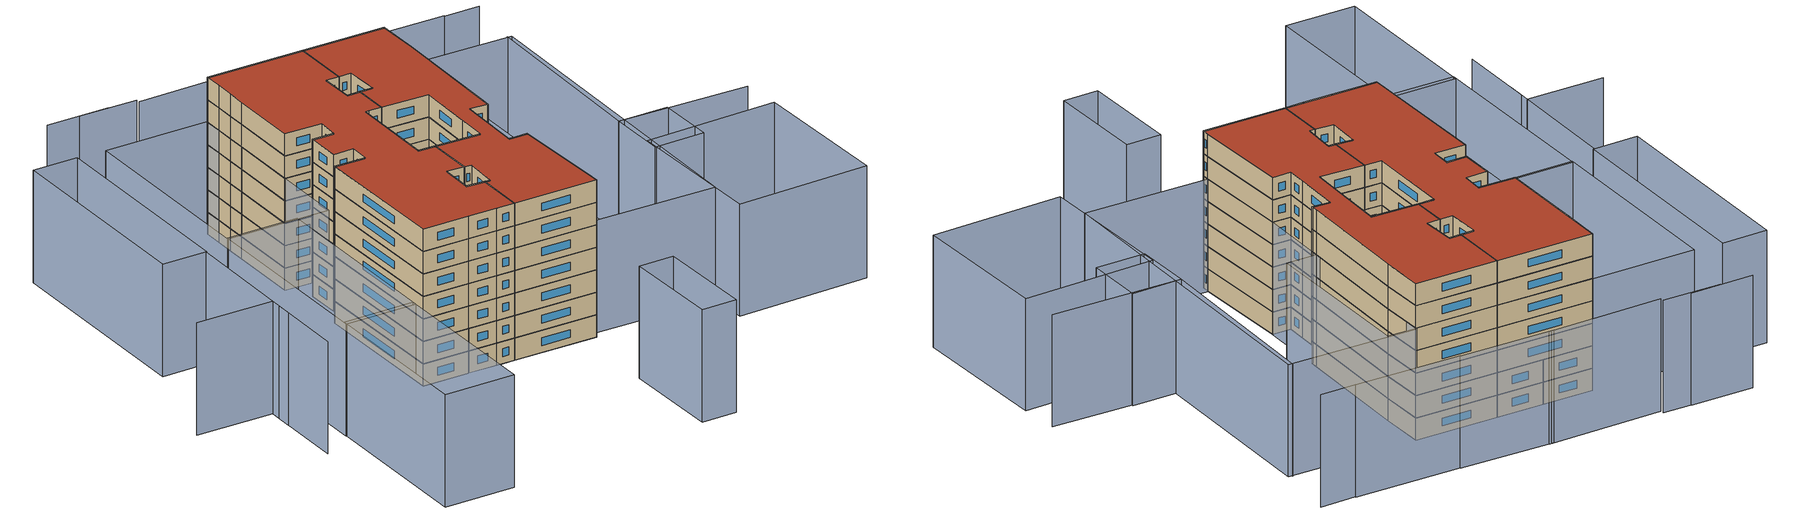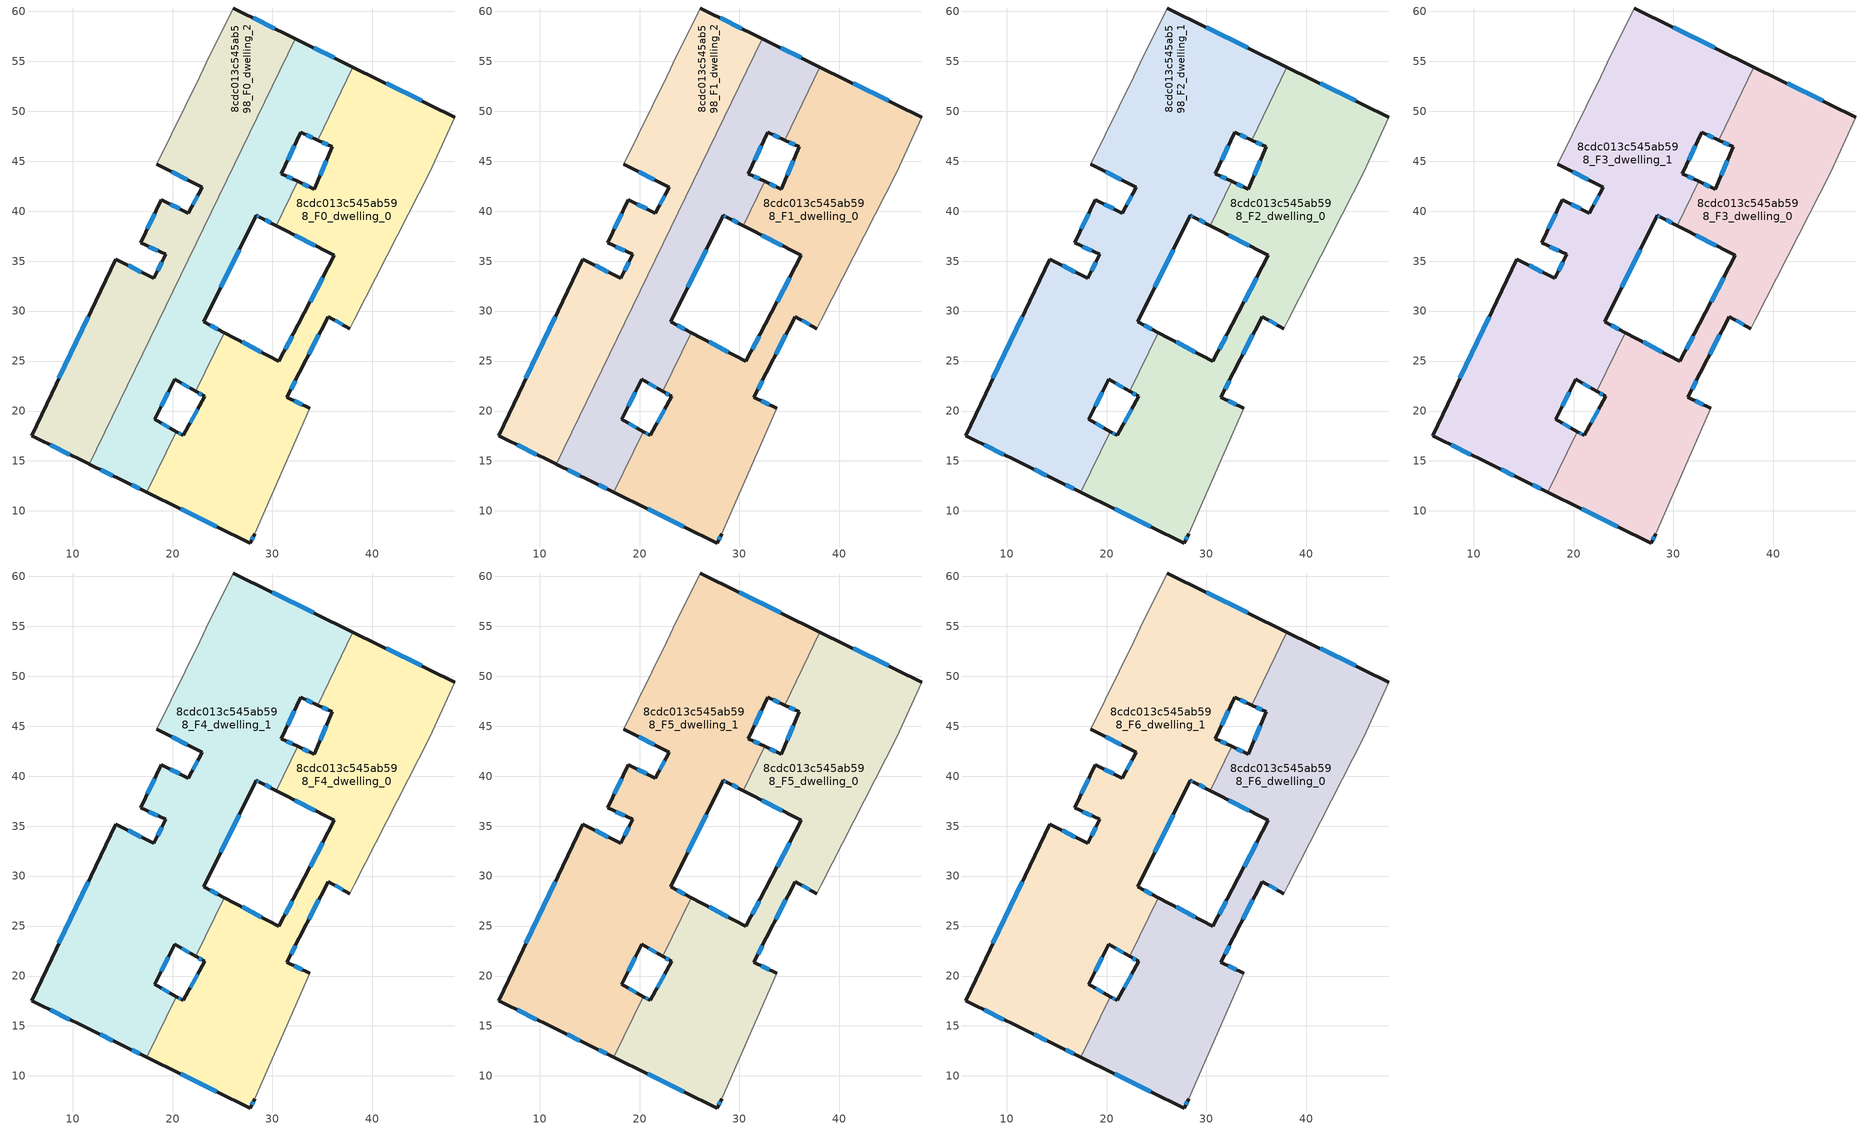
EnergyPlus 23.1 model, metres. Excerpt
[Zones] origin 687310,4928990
8cdc013c545ab598_F0_dwelling_0
 floor ground (EU_floor_Construction): 33.75,20.27 31.45,21.4 32.7,23.83 35.57,29.45 37.74,28.25 38.19,29.15 45.73,43.9 48.26,49.39 38.05,54.42 34.51,47.11 35.99,46.42 34.18,42.2 32.51,42.99 30.37,38.56 36.17,35.57 32.59,28.69 30.64,24.96 25.18,27.84 22.33,21.96 23.2,21.46 21.05,17.55 20.39,17.93 17.44,11.86 27.77,6.79 28.22,7.72 z0
 wall outside (EU_wall_Construction): 28.22,7.72 27.77,6.79 17.44,11.86 / 20.39,17.93 21.05,17.55 23.2,21.46 22.33,21.96 / 25.18,27.84 30.64,24.96 32.59,28.69 36.17,35.57 30.37,38.56 / 32.51,42.99 34.18,42.2 35.99,46.42 34.51,47.11 / 38.05,54.42 48.26,49.39 / 37.74,28.25 35.57,29.45 32.7,23.83 31.45,21.4 33.75,20.27 z0:3
 wall adiabatic (EU_wall_Construction): 33.75,20.27 28.22,7.72 / 48.26,49.39 45.73,43.9 38.19,29.15 37.74,28.25 z0:3
 wall to 8cdc013c545ab598_F0_dwelling_1 (EU_wall_Construction): 17.44,11.86 20.39,17.93 / 22.33,21.96 25.18,27.84 / 30.37,38.56 32.51,42.99 / 34.51,47.11 38.05,54.42 z0:3
 window (EU_Window_Construction): 28.08,7.42 27.92,7.1 / 24.41,8.44 20.8,10.21 / 20.6,17.81 20.84,17.68 / 21.75,18.82 22.5,20.19 / 22.92,21.62 22.62,21.8 / 26.96,26.91 28.87,25.9 / 31.28,26.18 31.96,27.48 / 33.76,30.93 35.01,33.33 / 34.29,36.54 32.26,37.59 / 33.05,42.73 33.64,42.46 / 34.77,43.57 35.4,45.05 / 35.51,46.65 34.99,46.89 / 41.37,52.79 44.94,51.03 / 37.04,28.64 36.28,29.06 / 34.64,27.62 33.64,25.66 / 32.3,23.04 31.86,22.19 / 32.2,21.03 33,20.64 z0.98:2.02
8cdc013c545ab598_F0_dwelling_1
 floor ground (EU_floor_Construction): 20.39,17.93 18.23,19.15 20.23,23.16 22.33,21.96 25.18,27.84 23.1,28.94 28.38,39.57 28.73,39.4 30.37,38.56 32.51,42.99 30.9,43.74 32.83,47.89 34.51,47.11 38.05,54.42 32.27,57.27 11.67,14.7 15.16,12.97 17.44,11.86 z0
 wall outside (EU_wall_Construction): 34.51,47.11 32.83,47.89 30.9,43.74 32.51,42.99 / 30.37,38.56 28.73,39.4 28.38,39.57 23.1,28.94 25.18,27.84 / 22.33,21.96 20.23,23.16 18.23,19.15 20.39,17.93 / 17.44,11.86 15.16,12.97 11.67,14.7 / 32.27,57.27 38.05,54.42 z0:3
 wall to 8cdc013c545ab598_F0_dwelling_2 (EU_wall_Construction): 11.67,14.7 32.27,57.27 z0:3
 window (EU_Window_Construction): 33.96,47.37 33.38,47.64 / 32.21,46.54 31.53,45.09 / 31.43,43.5 31.99,43.23 / 29.84,38.83 29.26,39.13 / 28.62,39.46 28.5,39.52 / 26.67,36.12 24.82,32.4 / 23.78,28.59 24.51,28.2 / 21.65,22.35 20.92,22.77 / 19.58,21.86 18.88,20.46 / 18.93,18.76 19.69,18.33 / 16.7,12.22 15.9,12.61 / 14.03,13.53 12.8,14.14 / 34.15,56.35 36.17,55.35 z0.98:2.02
8cdc013c545ab598_F0_dwelling_2
 floor ground (EU_floor_Construction): 11.67,14.7 32.27,57.27 26.06,60.33 24.96,58.07 23.74,55.58 22.72,53.47 18.43,44.69 22.95,42.37 21.58,39.79 18.87,41.14 16.82,36.83 19.34,35.69 18.12,33.26 14.3,35.2 5.89,17.52 11.59,14.73 z0
 wall outside (EU_wall_Construction): 26.06,60.33 32.27,57.27 / 11.67,14.7 11.59,14.73 5.89,17.52 14.3,35.2 18.12,33.26 19.34,35.69 16.82,36.83 18.87,41.14 21.58,39.79 22.95,42.37 18.43,44.69 z0:3
 wall adiabatic (EU_wall_Construction): 18.43,44.69 22.72,53.47 23.74,55.58 24.96,58.07 26.06,60.33 z0:3
 window (EU_Window_Construction): 9.74,15.64 7.75,16.62 / 8.63,23.27 11.57,29.45 / 15.55,34.57 16.88,33.89 / 18.52,34.05 18.95,34.9 / 18.52,36.06 17.64,36.46 / 17.49,38.23 18.21,39.74 / 19.75,40.7 20.7,40.23 / 22.03,40.63 22.51,41.53 / 21.48,43.13 19.9,43.94 / 28.08,59.34 30.25,58.27 z0.98:2.02
8cdc013c545ab598_F1_dwelling_0
 floor to 8cdc013c545ab598_F0_dwelling_0 (EU_floor_Construction): 33.75,20.27 31.45,21.4 32.7,23.83 35.57,29.45 37.74,28.25 38.19,29.15 45.73,43.9 48.26,49.39 38.05,54.42 34.51,47.11 35.99,46.42 34.18,42.2 32.51,42.99 30.37,38.56 36.17,35.57 32.59,28.69 30.64,24.96 25.18,27.84 22.33,21.96 23.2,21.46 21.05,17.55 20.38,17.93 17.44,11.86 27.77,6.79 28.22,7.72 z3
 wall outside (EU_wall_Construction): 28.22,7.72 27.77,6.79 17.44,11.86 / 20.39,17.93 21.05,17.55 23.2,21.46 22.33,21.96 / 25.18,27.84 30.64,24.96 32.59,28.69 36.17,35.57 30.37,38.56 / 32.51,42.99 34.18,42.2 35.99,46.42 34.51,47.11 / 38.05,54.42 48.26,49.39 / 37.74,28.25 35.57,29.45 32.7,23.83 31.45,21.4 33.75,20.27 z3:6
 wall adiabatic (EU_wall_Construction): 33.75,20.27 28.22,7.72 / 48.26,49.39 45.73,43.9 38.19,29.15 37.74,28.25 z3:6
 wall to 8cdc013c545ab598_F1_dwelling_1 (EU_wall_Construction): 17.44,11.86 20.39,17.93 / 22.33,21.96 25.18,27.84 / 30.37,38.56 32.51,42.99 / 34.51,47.11 38.05,54.42 z3:6
 window (EU_Window_Construction): 28.08,7.42 27.92,7.1 / 24.41,8.44 20.8,10.21 / 20.6,17.81 20.84,17.68 / 21.75,18.82 22.5,20.19 / 22.92,21.62 22.62,21.8 / 26.96,26.91 28.87,25.9 / 31.28,26.18 31.96,27.48 / 33.76,30.93 35.01,33.33 / 34.29,36.54 32.26,37.59 / 33.05,42.73 33.64,42.46 / 34.77,43.57 35.4,45.05 / 35.51,46.65 34.99,46.89 / 41.37,52.79 44.94,51.03 / 37.04,28.64 36.28,29.06 / 34.64,27.62 33.64,25.66 / 32.3,23.04 31.86,22.19 / 32.2,21.03 33,20.64 z3.98:5.02
8cdc013c545ab598_F1_dwelling_1
 floor to 8cdc013c545ab598_F0_dwelling_1 (EU_floor_Construction): 20.38,17.93 18.23,19.15 20.23,23.16 22.33,21.96 25.18,27.84 23.1,28.94 28.38,39.57 28.73,39.4 30.37,38.56 32.51,42.99 30.9,43.74 32.83,47.89 34.51,47.11 38.05,54.42 32.27,57.27 11.67,14.7 15.16,12.97 17.44,11.86 z3
 wall outside (EU_wall_Construction): 34.51,47.11 32.83,47.89 30.9,43.74 32.51,42.99 / 30.37,38.56 28.73,39.4 28.38,39.57 23.1,28.94 25.18,27.84 / 22.33,21.96 20.23,23.16 18.23,19.15 20.39,17.93 / 17.44,11.86 15.16,12.97 11.67,14.7 / 32.27,57.27 38.05,54.42 z3:6
 wall to 8cdc013c545ab598_F1_dwelling_2 (EU_wall_Construction): 11.67,14.7 32.27,57.27 z3:6
 window (EU_Window_Construction): 33.96,47.37 33.38,47.64 / 32.21,46.54 31.53,45.09 / 31.43,43.5 31.99,43.23 / 29.84,38.83 29.26,39.13 / 28.62,39.46 28.5,39.52 / 26.67,36.12 24.82,32.4 / 23.78,28.59 24.51,28.2 / 21.65,22.35 20.92,22.77 / 19.58,21.86 18.88,20.46 / 18.93,18.76 19.69,18.33 / 16.7,12.22 15.9,12.61 / 14.03,13.53 12.8,14.14 / 34.15,56.35 36.17,55.35 z3.98:5.02
8cdc013c545ab598_F1_dwelling_2
 floor to 8cdc013c545ab598_F0_dwelling_2 (EU_floor_Construction): 11.67,14.7 32.27,57.27 26.06,60.33 24.96,58.07 23.74,55.58 22.72,53.47 18.43,44.69 22.95,42.37 21.58,39.79 18.87,41.14 16.82,36.83 19.34,35.69 18.12,33.26 14.3,35.2 5.89,17.52 11.59,14.73 z3
 wall outside (EU_wall_Construction): 26.06,60.33 32.27,57.27 / 11.67,14.7 11.59,14.73 5.89,17.52 14.3,35.2 18.12,33.26 19.34,35.69 16.82,36.83 18.87,41.14 21.58,39.79 22.95,42.37 18.43,44.69 z3:6
 wall adiabatic (EU_wall_Construction): 18.43,44.69 22.72,53.47 23.74,55.58 24.96,58.07 26.06,60.33 z3:6
 window (EU_Window_Construction): 9.74,15.64 7.75,16.62 / 8.63,23.27 11.57,29.45 / 15.55,34.57 16.88,33.89 / 18.52,34.05 18.95,34.9 / 18.52,36.06 17.64,36.46 / 17.49,38.23 18.21,39.74 / 19.75,40.7 20.7,40.23 / 22.03,40.63 22.51,41.53 / 21.48,43.13 19.9,43.94 / 28.08,59.34 30.25,58.27 z3.98:5.02
8cdc013c545ab598_F2_dwelling_0
 floor to 8cdc013c545ab598_F1_dwelling_0 (EU_floor_Construction): 33.75,20.27 31.45,21.4 32.7,23.83 35.57,29.45 37.74,28.25 38.19,29.15 45.73,43.9 48.26,49.39 38.05,54.42 34.51,47.11 35.99,46.42 34.18,42.2 32.51,42.99 30.37,38.56 36.17,35.57 32.59,28.69 30.64,24.96 25.18,27.84 22.33,21.96 23.2,21.46 21.05,17.55 20.38,17.93 17.44,11.86 27.77,6.79 28.22,7.72 z6
 wall outside (EU_wall_Construction): 28.22,7.72 27.77,6.79 17.44,11.86 / 20.39,17.93 21.05,17.55 23.2,21.46 22.33,21.96 / 25.18,27.84 30.64,24.96 32.59,28.69 36.17,35.57 30.37,38.56 / 32.51,42.99 34.18,42.2 35.99,46.42 34.51,47.11 / 38.05,54.42 48.26,49.39 / 37.74,28.25 35.57,29.45 32.7,23.83 31.45,21.4 33.75,20.27 z6:9
 wall adiabatic (EU_wall_Construction): 33.75,20.27 28.22,7.72 / 48.26,49.39 45.73,43.9 38.19,29.15 37.74,28.25 z6:9
 wall to 8cdc013c545ab598_F2_dwelling_1 (EU_wall_Construction): 17.44,11.86 20.39,17.93 / 22.33,21.96 25.18,27.84 / 30.37,38.56 32.51,42.99 / 34.51,47.11 38.05,54.42 z6:9
 window (EU_Window_Construction): 28.08,7.42 27.92,7.1 / 24.41,8.44 20.8,10.21 / 20.6,17.81 20.84,17.68 / 21.75,18.82 22.5,20.19 / 22.92,21.62 22.62,21.8 / 26.96,26.91 28.87,25.9 / 31.28,26.18 31.96,27.48 / 33.76,30.93 35.01,33.33 / 34.29,36.54 32.26,37.59 / 33.05,42.73 33.64,42.46 / 34.77,43.57 35.4,45.05 / 35.51,46.65 34.99,46.89 / 41.37,52.79 44.94,51.03 / 37.04,28.64 36.28,29.06 / 34.64,27.62 33.64,25.66 / 32.3,23.04 31.86,22.19 / 32.2,21.03 33,20.64 z6.98:8.02
8cdc013c545ab598_F2_dwelling_1
 floor to 8cdc013c545ab598_F1_dwelling_1 (EU_floor_Construction): 20.38,17.93 18.23,19.15 20.23,23.16 22.33,21.96 25.18,27.84 23.1,28.94 28.38,39.57 28.73,39.4 30.37,38.56 32.51,42.99 30.9,43.74 32.83,47.89 34.51,47.11 38.05,54.42 32.27,57.27 11.67,14.7 15.16,12.97 17.44,11.86 z6
 floor to 8cdc013c545ab598_F1_dwelling_2 (EU_floor_Construction): 11.67,14.7 32.27,57.27 26.06,60.33 24.96,58.07 23.74,55.58 22.72,53.47 18.43,44.69 22.95,42.37 21.58,39.79 18.87,41.14 16.82,36.83 19.34,35.69 18.12,33.26 14.3,35.2 5.89,17.52 11.59,14.73 z6
 wall outside (EU_wall_Construction): 26.06,60.33 38.05,54.42 / 34.51,47.11 32.83,47.89 30.9,43.74 32.51,42.99 / 30.37,38.56 28.73,39.4 28.38,39.57 23.1,28.94 25.18,27.84 / 22.33,21.96 20.23,23.16 18.23,19.15 20.39,17.93 / 17.44,11.86 15.16,12.97 11.59,14.73 5.89,17.52 14.3,35.2 18.12,33.26 19.34,35.69 16.82,36.83 18.87,41.14 21.58,39.79 22.95,42.37 18.43,44.69 z6:9
 wall adiabatic (EU_wall_Construction): 18.43,44.69 22.72,53.47 23.74,55.58 24.96,58.07 26.06,60.33 z6:9
 window (EU_Window_Construction): 8.63,23.27 11.57,29.45 / 15.55,34.57 16.88,33.89 / 18.52,34.05 18.95,34.9 / 18.52,36.06 17.64,36.46 / 17.49,38.23 18.21,39.74 / 19.75,40.7 20.7,40.23 / 22.03,40.63 22.51,41.53 / 21.48,43.13 19.9,43.94 / 29.96,58.41 34.15,56.35 / 33.96,47.37 33.38,47.64 / 32.21,46.54 31.53,45.09 / 31.43,43.5 31.99,43.23 / 29.84,38.83 29.26,39.13 / 28.62,39.46 28.5,39.52 / 26.67,36.12 24.82,32.4 / 23.78,28.59 24.51,28.2 / 21.65,22.35 20.92,22.77 / 19.58,21.86 18.88,20.46 / 18.93,18.76 19.69,18.33 / 16.7,12.22 15.9,12.61 / 14,13.55 12.75,14.16 / 9.74,15.64 7.75,16.62 z6.98:8.02
8cdc013c545ab598_F3_dwelling_0
 floor to 8cdc013c545ab598_F2_dwelling_0 (EU_floor_Construction): 33.75,20.27 31.45,21.4 32.7,23.83 35.57,29.45 37.74,28.25 38.19,29.15 45.73,43.9 48.26,49.39 38.05,54.42 34.51,47.11 35.99,46.42 34.18,42.2 32.51,42.99 30.37,38.56 36.17,35.57 32.59,28.69 30.64,24.96 25.18,27.84 22.33,21.96 23.2,21.46 21.05,17.55 20.38,17.93 17.44,11.86 27.77,6.79 28.22,7.72 z9
 wall outside (EU_wall_Construction): 28.22,7.72 27.77,6.79 17.44,11.86 / 20.39,17.93 21.05,17.55 23.2,21.46 22.33,21.96 / 25.18,27.84 30.64,24.96 32.59,28.69 36.17,35.57 30.37,38.56 / 32.51,42.99 34.18,42.2 35.99,46.42 34.51,47.11 / 38.05,54.42 48.26,49.39 / 37.74,28.25 35.57,29.45 32.7,23.83 31.45,21.4 33.75,20.27 z9:12
 wall adiabatic (EU_wall_Construction): 33.75,20.27 28.22,7.72 / 48.26,49.39 45.73,43.9 38.19,29.15 37.74,28.25 z9:12
 wall to 8cdc013c545ab598_F3_dwelling_1 (EU_wall_Construction): 17.44,11.86 20.39,17.93 / 22.33,21.96 25.18,27.84 / 30.37,38.56 32.51,42.99 / 34.51,47.11 38.05,54.42 z9:12
 window (EU_Window_Construction): 28.08,7.42 27.92,7.1 / 24.41,8.44 20.8,10.21 / 20.6,17.81 20.84,17.68 / 21.75,18.82 22.5,20.19 / 22.92,21.62 22.62,21.8 / 26.96,26.91 28.87,25.9 / 31.28,26.18 31.96,27.48 / 33.76,30.93 35.01,33.33 / 34.29,36.54 32.26,37.59 / 33.05,42.73 33.64,42.46 / 34.77,43.57 35.4,45.05 / 35.51,46.65 34.99,46.89 / 41.37,52.79 44.94,51.03 / 37.04,28.64 36.28,29.06 / 34.64,27.62 33.64,25.66 / 32.3,23.04 31.86,22.19 / 32.2,21.03 33,20.64 z9.98:11.02
8cdc013c545ab598_F3_dwelling_1
 floor to 8cdc013c545ab598_F2_dwelling_1 (EU_floor_Construction): 20.38,17.93 18.23,19.15 20.23,23.16 22.33,21.96 25.18,27.84 23.1,28.94 28.38,39.57 28.73,39.4 30.37,38.56 32.51,42.99 30.9,43.74 32.83,47.89 34.51,47.11 38.05,54.42 26.06,60.33 24.96,58.07 23.74,55.58 22.72,53.47 18.43,44.69 22.95,42.37 21.58,39.79 18.87,41.14 16.82,36.83 19.34,35.69 18.12,33.26 14.3,35.2 5.89,17.52 11.59,14.73 15.16,12.97 17.44,11.86 z9
 wall outside (EU_wall_Construction): 26.06,60.33 38.05,54.42 / 34.51,47.11 32.83,47.89 30.9,43.74 32.51,42.99 / 30.37,38.56 28.73,39.4 28.38,39.57 23.1,28.94 25.18,27.84 / 22.33,21.96 20.23,23.16 18.23,19.15 20.39,17.93 / 17.44,11.86 15.16,12.97 11.59,14.73 5.89,17.52 14.3,35.2 18.12,33.26 19.34,35.69 16.82,36.83 18.87,41.14 21.58,39.79 22.95,42.37 18.43,44.69 z9:12
 wall adiabatic (EU_wall_Construction): 18.43,44.69 22.72,53.47 23.74,55.58 24.96,58.07 26.06,60.33 z9:12
 window (EU_Window_Construction): 8.63,23.27 11.57,29.45 / 15.55,34.57 16.88,33.89 / 18.52,34.05 18.95,34.9 / 18.52,36.06 17.64,36.46 / 17.49,38.23 18.21,39.74 / 19.75,40.7 20.7,40.23 / 22.03,40.63 22.51,41.53 / 21.48,43.13 19.9,43.94 / 29.96,58.41 34.15,56.35 / 33.96,47.37 33.38,47.64 / 32.21,46.54 31.53,45.09 / 31.43,43.5 31.99,43.23 / 29.84,38.83 29.26,39.13 / 28.62,39.46 28.5,39.52 / 26.67,36.12 24.82,32.4 / 23.78,28.59 24.51,28.2 / 21.65,22.35 20.92,22.77 / 19.58,21.86 18.88,20.46 / 18.93,18.76 19.69,18.33 / 16.7,12.22 15.9,12.61 / 14,13.55 12.75,14.16 / 9.74,15.64 7.75,16.62 z9.98:11.02
8cdc013c545ab598_F4_dwelling_0
 floor to 8cdc013c545ab598_F3_dwelling_0 (EU_floor_Construction): 33.75,20.27 31.45,21.4 32.7,23.83 35.57,29.45 37.74,28.25 38.19,29.15 45.73,43.9 48.26,49.39 38.05,54.42 34.51,47.11 35.99,46.42 34.18,42.2 32.51,42.99 30.37,38.56 36.17,35.57 32.59,28.69 30.64,24.96 25.18,27.84 22.33,21.96 23.2,21.46 21.05,17.55 20.38,17.93 17.44,11.86 27.77,6.79 28.22,7.72 z12
 wall outside (EU_wall_Construction): 28.22,7.72 27.77,6.79 17.44,11.86 / 20.39,17.93 21.05,17.55 23.2,21.46 22.33,21.96 / 25.18,27.84 30.64,24.96 32.59,28.69 36.17,35.57 30.37,38.56 / 32.51,42.99 34.18,42.2 35.99,46.42 34.51,47.11 / 38.05,54.42 48.26,49.39 / 37.74,28.25 35.57,29.45 32.7,23.83 31.45,21.4 33.75,20.27 z12:15
 wall adiabatic (EU_wall_Construction): 33.75,20.27 28.22,7.72 / 48.26,49.39 45.73,43.9 38.19,29.15 37.74,28.25 z12:15
 wall to 8cdc013c545ab598_F4_dwelling_1 (EU_wall_Construction): 17.44,11.86 20.39,17.93 / 22.33,21.96 25.18,27.84 / 30.37,38.56 32.51,42.99 / 34.51,47.11 38.05,54.42 z12:15
 window (EU_Window_Construction): 28.08,7.42 27.92,7.1 / 24.41,8.44 20.8,10.21 / 20.6,17.81 20.84,17.68 / 21.75,18.82 22.5,20.19 / 22.92,21.62 22.62,21.8 / 26.96,26.91 28.87,25.9 / 31.28,26.18 31.96,27.48 / 33.76,30.93 35.01,33.33 / 34.29,36.54 32.26,37.59 / 33.05,42.73 33.64,42.46 / 34.77,43.57 35.4,45.05 / 35.51,46.65 34.99,46.89 / 41.37,52.79 44.94,51.03 / 37.04,28.64 36.28,29.06 / 34.64,27.62 33.64,25.66 / 32.3,23.04 31.86,22.19 / 32.2,21.03 33,20.64 z12.98:14.02
8cdc013c545ab598_F4_dwelling_1
 floor to 8cdc013c545ab598_F3_dwelling_1 (EU_floor_Construction): 20.38,17.93 18.23,19.15 20.23,23.16 22.33,21.96 25.18,27.84 23.1,28.94 28.38,39.57 28.73,39.4 30.37,38.56 32.51,42.99 30.9,43.74 32.83,47.89 34.51,47.11 38.05,54.42 26.06,60.33 24.96,58.07 23.74,55.58 22.72,53.47 18.43,44.69 22.95,42.37 21.58,39.79 18.87,41.14 16.82,36.83 19.34,35.69 18.12,33.26 14.3,35.2 5.89,17.52 11.59,14.73 15.16,12.97 17.44,11.86 z12
 wall outside (EU_wall_Construction): 26.06,60.33 38.05,54.42 / 34.51,47.11 32.83,47.89 30.9,43.74 32.51,42.99 / 30.37,38.56 28.73,39.4 28.38,39.57 23.1,28.94 25.18,27.84 / 22.33,21.96 20.23,23.16 18.23,19.15 20.39,17.93 / 17.44,11.86 15.16,12.97 11.59,14.73 5.89,17.52 14.3,35.2 18.12,33.26 19.34,35.69 16.82,36.83 18.87,41.14 21.58,39.79 22.95,42.37 18.43,44.69 z12:15
 wall adiabatic (EU_wall_Construction): 18.43,44.69 22.72,53.47 23.74,55.58 24.96,58.07 26.06,60.33 z12:15
 window (EU_Window_Construction): 8.63,23.27 11.57,29.45 / 15.55,34.57 16.88,33.89 / 18.52,34.05 18.95,34.9 / 18.52,36.06 17.64,36.46 / 17.49,38.23 18.21,39.74 / 19.75,40.7 20.7,40.23 / 22.03,40.63 22.51,41.53 / 21.48,43.13 19.9,43.94 / 29.96,58.41 34.15,56.35 / 33.96,47.37 33.38,47.64 / 32.21,46.54 31.53,45.09 / 31.43,43.5 31.99,43.23 / 29.84,38.83 29.26,39.13 / 28.62,39.46 28.5,39.52 / 26.67,36.12 24.82,32.4 / 23.78,28.59 24.51,28.2 / 21.65,22.35 20.92,22.77 / 19.58,21.86 18.88,20.46 / 18.93,18.76 19.69,18.33 / 16.7,12.22 15.9,12.61 / 14,13.55 12.75,14.16 / 9.74,15.64 7.75,16.62 z12.98:14.02
8cdc013c545ab598_F5_dwelling_0
 floor to 8cdc013c545ab598_F4_dwelling_0 (EU_floor_Construction): 33.75,20.27 31.45,21.4 32.7,23.83 35.57,29.45 37.74,28.25 38.19,29.15 45.73,43.9 48.26,49.39 38.05,54.42 34.51,47.11 35.99,46.42 34.18,42.2 32.51,42.99 30.37,38.56 36.17,35.57 32.59,28.69 30.64,24.96 25.18,27.84 22.33,21.96 23.2,21.46 21.05,17.55 20.38,17.93 17.44,11.86 27.77,6.79 28.22,7.72 z15
 wall outside (EU_wall_Construction): 28.22,7.72 27.77,6.79 17.44,11.86 / 20.39,17.93 21.05,17.55 23.2,21.46 22.33,21.96 / 25.18,27.84 30.64,24.96 32.59,28.69 36.17,35.57 30.37,38.56 / 32.51,42.99 34.18,42.2 35.99,46.42 34.51,47.11 / 38.05,54.42 48.26,49.39 / 37.74,28.25 35.57,29.45 32.7,23.83 31.45,21.4 33.75,20.27 z15:18
 wall adiabatic (EU_wall_Construction): 33.75,20.27 28.22,7.72 / 48.26,49.39 45.73,43.9 38.19,29.15 37.74,28.25 z15:18
 wall to 8cdc013c545ab598_F5_dwelling_1 (EU_wall_Construction): 17.44,11.86 20.39,17.93 / 22.33,21.96 25.18,27.84 / 30.37,38.56 32.51,42.99 / 34.51,47.11 38.05,54.42 z15:18
 window (EU_Window_Construction): 28.08,7.42 27.92,7.1 / 24.41,8.44 20.8,10.21 / 20.6,17.81 20.84,17.68 / 21.75,18.82 22.5,20.19 / 22.92,21.62 22.62,21.8 / 26.96,26.91 28.87,25.9 / 31.28,26.18 31.96,27.48 / 33.76,30.93 35.01,33.33 / 34.29,36.54 32.26,37.59 / 33.05,42.73 33.64,42.46 / 34.77,43.57 35.4,45.05 / 35.51,46.65 34.99,46.89 / 41.37,52.79 44.94,51.03 / 37.04,28.64 36.28,29.06 / 34.64,27.62 33.64,25.66 / 32.3,23.04 31.86,22.19 / 32.2,21.03 33,20.64 z15.98:17.02
8cdc013c545ab598_F5_dwelling_1
 floor to 8cdc013c545ab598_F4_dwelling_1 (EU_floor_Construction): 20.38,17.93 18.23,19.15 20.23,23.16 22.33,21.96 25.18,27.84 23.1,28.94 28.38,39.57 28.73,39.4 30.37,38.56 32.51,42.99 30.9,43.74 32.83,47.89 34.51,47.11 38.05,54.42 26.06,60.33 24.96,58.07 23.74,55.58 22.72,53.47 18.43,44.69 22.95,42.37 21.58,39.79 18.87,41.14 16.82,36.83 19.34,35.69 18.12,33.26 14.3,35.2 5.89,17.52 11.59,14.73 15.16,12.97 17.44,11.86 z15
 wall outside (EU_wall_Construction): 26.06,60.33 38.05,54.42 / 34.51,47.11 32.83,47.89 30.9,43.74 32.51,42.99 / 30.37,38.56 28.73,39.4 28.38,39.57 23.1,28.94 25.18,27.84 / 22.33,21.96 20.23,23.16 18.23,19.15 20.39,17.93 / 17.44,11.86 15.16,12.97 11.59,14.73 5.89,17.52 14.3,35.2 18.12,33.26 19.34,35.69 16.82,36.83 18.87,41.14 21.58,39.79 22.95,42.37 18.43,44.69 z15:18
 wall adiabatic (EU_wall_Construction): 18.43,44.69 22.72,53.47 23.74,55.58 24.96,58.07 26.06,60.33 z15:18
 window (EU_Window_Construction): 8.63,23.27 11.57,29.45 / 15.55,34.57 16.88,33.89 / 18.52,34.05 18.95,34.9 / 18.52,36.06 17.64,36.46 / 17.49,38.23 18.21,39.74 / 19.75,40.7 20.7,40.23 / 22.03,40.63 22.51,41.53 / 21.48,43.13 19.9,43.94 / 29.96,58.41 34.15,56.35 / 33.96,47.37 33.38,47.64 / 32.21,46.54 31.53,45.09 / 31.43,43.5 31.99,43.23 / 29.84,38.83 29.26,39.13 / 28.62,39.46 28.5,39.52 / 26.67,36.12 24.82,32.4 / 23.78,28.59 24.51,28.2 / 21.65,22.35 20.92,22.77 / 19.58,21.86 18.88,20.46 / 18.93,18.76 19.69,18.33 / 16.7,12.22 15.9,12.61 / 14,13.55 12.75,14.16 / 9.74,15.64 7.75,16.62 z15.98:17.02
8cdc013c545ab598_F6_dwelling_0
 floor to 8cdc013c545ab598_F5_dwelling_0 (EU_floor_Construction): 33.75,20.27 31.45,21.4 32.7,23.83 35.57,29.45 37.74,28.25 38.19,29.15 45.73,43.9 48.26,49.39 38.05,54.42 34.51,47.11 35.99,46.42 34.18,42.2 32.51,42.99 30.37,38.56 36.17,35.57 32.59,28.69 30.64,24.96 25.18,27.84 22.33,21.96 23.2,21.46 21.05,17.55 20.38,17.93 17.44,11.86 27.77,6.79 28.22,7.72 z18
 wall outside (EU_wall_Construction): 28.22,7.72 27.77,6.79 17.44,11.86 / 20.39,17.93 21.05,17.55 23.2,21.46 22.33,21.96 / 25.18,27.84 30.64,24.96 32.59,28.69 36.17,35.57 30.37,38.56 / 32.51,42.99 34.18,42.2 35.99,46.42 34.51,47.11 / 38.05,54.42 48.26,49.39 / 37.74,28.25 35.57,29.45 32.7,23.83 31.45,21.4 33.75,20.27 z18:21
 wall adiabatic (EU_wall_Construction): 33.75,20.27 28.22,7.72 / 48.26,49.39 45.73,43.9 38.19,29.15 37.74,28.25 z18:21
 wall to 8cdc013c545ab598_F6_dwelling_1 (EU_wall_Construction): 17.44,11.86 20.39,17.93 / 22.33,21.96 25.18,27.84 / 30.37,38.56 32.51,42.99 / 34.51,47.11 38.05,54.42 z18:21
 window (EU_Window_Construction): 28.08,7.42 27.92,7.1 / 24.41,8.44 20.8,10.21 / 20.6,17.81 20.84,17.68 / 21.75,18.82 22.5,20.19 / 22.92,21.62 22.62,21.8 / 26.96,26.91 28.87,25.9 / 31.28,26.18 31.96,27.48 / 33.76,30.93 35.01,33.33 / 34.29,36.54 32.26,37.59 / 33.05,42.73 33.64,42.46 / 34.77,43.57 35.4,45.05 / 35.51,46.65 34.99,46.89 / 41.37,52.79 44.94,51.03 / 37.04,28.64 36.28,29.06 / 34.64,27.62 33.64,25.66 / 32.3,23.04 31.86,22.19 / 32.2,21.03 33,20.64 z18.98:20.02
 roof outside (EU_roof_Construction): 48.26,49.39 45.73,43.9 38.19,29.15 37.74,28.25 35.57,29.45 32.7,23.83 31.45,21.4 33.75,20.27 28.22,7.72 27.77,6.79 17.44,11.86 20.39,17.93 21.05,17.55 23.2,21.46 22.33,21.96 25.18,27.84 30.64,24.96 32.59,28.69 36.17,35.57 30.37,38.56 32.51,42.99 34.18,42.2 35.99,46.42 34.51,47.11 38.05,54.42 z21
8cdc013c545ab598_F6_dwelling_1
 floor to 8cdc013c545ab598_F5_dwelling_1 (EU_floor_Construction): 20.38,17.93 18.23,19.15 20.23,23.16 22.33,21.96 25.18,27.84 23.1,28.94 28.38,39.57 28.73,39.4 30.37,38.56 32.51,42.99 30.9,43.74 32.83,47.89 34.51,47.11 38.05,54.42 26.06,60.33 24.96,58.07 23.74,55.58 22.72,53.47 18.43,44.69 22.95,42.37 21.58,39.79 18.87,41.14 16.82,36.83 19.34,35.69 18.12,33.26 14.3,35.2 5.89,17.52 11.59,14.73 15.16,12.97 17.44,11.86 z18
 wall outside (EU_wall_Construction): 26.06,60.33 38.05,54.42 / 34.51,47.11 32.83,47.89 30.9,43.74 32.51,42.99 / 30.37,38.56 28.73,39.4 28.38,39.57 23.1,28.94 25.18,27.84 / 22.33,21.96 20.23,23.16 18.23,19.15 20.39,17.93 / 17.44,11.86 15.16,12.97 11.59,14.73 5.89,17.52 14.3,35.2 18.12,33.26 19.34,35.69 16.82,36.83 18.87,41.14 21.58,39.79 22.95,42.37 18.43,44.69 z18:21
 wall adiabatic (EU_wall_Construction): 18.43,44.69 22.72,53.47 23.74,55.58 24.96,58.07 26.06,60.33 z18:21
 window (EU_Window_Construction): 8.63,23.27 11.57,29.45 / 15.55,34.57 16.88,33.89 / 18.52,34.05 18.95,34.9 / 18.52,36.06 17.64,36.46 / 17.49,38.23 18.21,39.74 / 19.75,40.7 20.7,40.23 / 22.03,40.63 22.51,41.53 / 21.48,43.13 19.9,43.94 / 29.96,58.41 34.15,56.35 / 33.96,47.37 33.38,47.64 / 32.21,46.54 31.53,45.09 / 31.43,43.5 31.99,43.23 / 29.84,38.83 29.26,39.13 / 28.62,39.46 28.5,39.52 / 26.67,36.12 24.82,32.4 / 23.78,28.59 24.51,28.2 / 21.65,22.35 20.92,22.77 / 19.58,21.86 18.88,20.46 / 18.93,18.76 19.69,18.33 / 16.7,12.22 15.9,12.61 / 14,13.55 12.75,14.16 / 9.74,15.64 7.75,16.62 z18.98:20.02
 roof outside (EU_roof_Construction): 38.05,54.42 34.51,47.11 32.83,47.89 30.9,43.74 32.51,42.99 30.37,38.56 28.73,39.4 28.38,39.57 23.1,28.94 25.18,27.84 22.33,21.96 20.23,23.16 18.23,19.15 20.39,17.93 17.44,11.86 15.16,12.97 11.59,14.73 5.89,17.52 14.3,35.2 18.12,33.26 19.34,35.69 16.82,36.83 18.87,41.14 21.58,39.79 22.95,42.37 18.43,44.69 22.72,53.47 23.74,55.58 24.96,58.07 26.06,60.33 z21
shading: 68.1,10.73 52.15,18.91 / -19.16,33.68 -9.57,28.94 / -9.57,28.94 -15.07,17.81 / -2.82,42.58 -11.12,25.8 / 68.97,48.92 64.53,51.02 / 51.64,57.7 40.05,63.59 / 64.58,51.13 51.45,57.66 / 40.64,63.3 26.26,70.03 / 26.47,70.47 19.33,74.09 / 23.08,72.3 15.29,76.02 / 21.3,-3.18 25.68,-5.22 / 25.68,-5.22 19.9,-17.63 / 19.9,-17.63 15.52,-15.59 / 15.52,-15.59 21.3,-3.18 / -19.45,-1.38 -9.71,18.85 / -9.71,18.85 -0.99,14.66 / -0.99,14.66 -10.73,-5.58 / -10.73,-5.58 -19.45,-1.38 / 66.17,5.84 57.9,-12.3 / 57.9,-12.3 41.38,-4.76 / 41.38,-4.76 49.65,13.37 / 49.65,13.37 66.17,5.84 / 52.15,18.91 58.35,16 / 58.35,16 54.94,8.74 / 54.94,8.74 48.74,11.65 / 48.74,11.65 52.15,18.91 / 52.15,18.91 63.92,41.86 / 64.35,41.48 43.58,0.03 / 43.58,0.03 27.62,8.03 / 27.62,8.03 48.38,49.48 / 48.38,49.48 64.35,41.48 / 51.82,47.66 41.93,27.33 / 41.93,27.33 38.19,29.15 / 38.19,29.15 48.08,49.48 / 48.08,49.48 51.82,47.66 / 10.35,37.96 -1.25,14.12 / -1.25,14.12 -10.04,18.4 / -10.04,18.4 1.55,42.24 / 1.55,42.24 10.35,37.96 / 26.1,60.41 14.15,35.86 / 14.15,35.86 1.34,42.1 / 1.34,42.1 13.29,66.64 / 13.29,66.64 26.1,60.41 / -8.27,45.18 4.44,71.29 / 4.44,71.29 10.01,68.58 / 10.01,68.58 -2.7,42.47 / -2.7,42.47 -8.27,45.18 z0:15
[Building]
EU S2 Campaign: North Axis=0; Terrain=City; Solar Distribution=FullExterior
[Site:Location]
Bologna: Latitude=44.5; Longitude=11.25; Time Zone=1; Elevation=37
[SizingPeriod:WeatherFileDays]
AnnualSizingPeriod: Begin Month=1; Begin Day of Month=1; End Month=12; End Day of Month=31; Day of Week for Start Day=Monday; Use Weather File Daylight Saving Period=No; Use Weather File Rain and Snow Indicators=No
[MATERIAL]
EU_InternalMass_Material: Roughness=MediumRough; Thickness=0.1; Conductivity=1; Density=1800; Specific Heat=900; Thermal Absorptance=0.9; Solar Absorptance=0.7; Visible Absorptance=0.7
[MATERIAL:NOMASS] Roughness=MediumRough; Thermal Absorptance=0.9; Solar Absorptance=0.7; Visible Absorptance=0.7
Name | Thermal Resistance
EU_wall_NoMass | 0.905828
EU_roof_NoMass | 0.37593
EU_floor_NoMass | 0.67114
[WINDOWMATERIAL:SIMPLEGLAZINGSYSTEM]
EU_Window_SimpleGlazing: UFactor=4.52486; Solar Heat Gain Coefficient=0.85; Visible Transmittance=0.85
[CONSTRUCTION]
EU_wall_Construction: EU_wall_NoMass
EU_roof_Construction: EU_roof_NoMass
EU_floor_Construction: EU_floor_NoMass
EU_InternalMass_Construction: EU_InternalMass_Material
EU_Window_Construction: EU_Window_SimpleGlazing
[ZONE] Type=1; Multiplier=1; Ceiling Height=autocalculate; Floor Area=autocalculate; Part of Total Floor Area=Yes
Name | Volume
8cdc013c545ab598_F0_dwelling_0; 8cdc013c545ab598_F1_dwelling_0; 8cdc013c545ab598_F2_dwelling_0; 8cdc013c545ab598_F3_dwelling_0; 8cdc013c545ab598_F4_dwelling_0; 8cdc013c545ab598_F5_dwelling_0; 8cdc013c545ab598_F6_dwelling_0 | 1267.67
8cdc013c545ab598_F0_dwelling_1 | 774.175
8cdc013c545ab598_F1_dwelling_1 | 774.174
8cdc013c545ab598_F2_dwelling_1; 8cdc013c545ab598_F3_dwelling_1; 8cdc013c545ab598_F4_dwelling_1; 8cdc013c545ab598_F5_dwelling_1; 8cdc013c545ab598_F6_dwelling_1 | 1624.67
8cdc013c545ab598_F0_dwelling_2 | 850.495
8cdc013c545ab598_F1_dwelling_2 | 850.493
[INTERNALMASS] Construction=EU_InternalMass_Construction
Name | Zone or ZoneList | Surface Area
8cdc013c545ab598_F0_dwelling_0_EU_InternalMass | 8cdc013c545ab598_F0_dwelling_0 | 422.557
8cdc013c545ab598_F0_dwelling_1_EU_InternalMass | 8cdc013c545ab598_F0_dwelling_1 | 258.058
8cdc013c545ab598_F0_dwelling_2_EU_InternalMass | 8cdc013c545ab598_F0_dwelling_2 | 283.498
8cdc013c545ab598_F1_dwelling_0_EU_InternalMass | 8cdc013c545ab598_F1_dwelling_0 | 422.557
8cdc013c545ab598_F1_dwelling_1_EU_InternalMass | 8cdc013c545ab598_F1_dwelling_1 | 258.058
8cdc013c545ab598_F1_dwelling_2_EU_InternalMass | 8cdc013c545ab598_F1_dwelling_2 | 283.498
8cdc013c545ab598_F2_dwelling_0_EU_InternalMass | 8cdc013c545ab598_F2_dwelling_0 | 422.557
8cdc013c545ab598_F2_dwelling_1_EU_InternalMass | 8cdc013c545ab598_F2_dwelling_1 | 541.557
8cdc013c545ab598_F3_dwelling_0_EU_InternalMass | 8cdc013c545ab598_F3_dwelling_0 | 422.557
8cdc013c545ab598_F3_dwelling_1_EU_InternalMass | 8cdc013c545ab598_F3_dwelling_1 | 541.557
8cdc013c545ab598_F4_dwelling_0_EU_InternalMass | 8cdc013c545ab598_F4_dwelling_0 | 422.557
8cdc013c545ab598_F4_dwelling_1_EU_InternalMass | 8cdc013c545ab598_F4_dwelling_1 | 541.557
8cdc013c545ab598_F5_dwelling_0_EU_InternalMass | 8cdc013c545ab598_F5_dwelling_0 | 422.557
8cdc013c545ab598_F5_dwelling_1_EU_InternalMass | 8cdc013c545ab598_F5_dwelling_1 | 541.557
8cdc013c545ab598_F6_dwelling_0_EU_InternalMass | 8cdc013c545ab598_F6_dwelling_0 | 422.557
8cdc013c545ab598_F6_dwelling_1_EU_InternalMass | 8cdc013c545ab598_F6_dwelling_1 | 541.557
[OTHEREQUIPMENT] Fuel Type=Electricity; Design Level Calculation Method=Watts/Area; Power per Zone Floor Area=1; Fraction Latent=0; Fraction Radiant=0; Fraction Lost=0; Carbon Dioxide Generation Rate=0; EndUse Subcategory=EU_Step8_InternalGains
Name | Zone or ZoneList or Space or SpaceList | Schedule
EU_Step8_InternalGain_8cdc013c545ab598_F0_dwelling_0_f000 | 8cdc013c545ab598_F0_dwelling_0 | EU_Step8_GainSchedule_8cdc013c545ab598_F0_dwelling_0_f000
EU_Step8_InternalGain_8cdc013c545ab598_F0_dwelling_1_f000 | 8cdc013c545ab598_F0_dwelling_1 | EU_Step8_GainSchedule_8cdc013c545ab598_F0_dwelling_1_f000
EU_Step8_InternalGain_8cdc013c545ab598_F0_dwelling_2_f000 | 8cdc013c545ab598_F0_dwelling_2 | EU_Step8_GainSchedule_8cdc013c545ab598_F0_dwelling_2_f000
EU_Step8_InternalGain_8cdc013c545ab598_F1_dwelling_0_f000 | 8cdc013c545ab598_F1_dwelling_0 | EU_Step8_GainSchedule_8cdc013c545ab598_F1_dwelling_0_f000
EU_Step8_InternalGain_8cdc013c545ab598_F1_dwelling_1_f000 | 8cdc013c545ab598_F1_dwelling_1 | EU_Step8_GainSchedule_8cdc013c545ab598_F1_dwelling_1_f000
EU_Step8_InternalGain_8cdc013c545ab598_F1_dwelling_2_f000 | 8cdc013c545ab598_F1_dwelling_2 | EU_Step8_GainSchedule_8cdc013c545ab598_F1_dwelling_2_f000
EU_Step8_InternalGain_8cdc013c545ab598_F2_dwelling_0_f000 | 8cdc013c545ab598_F2_dwelling_0 | EU_Step8_GainSchedule_8cdc013c545ab598_F2_dwelling_0_f000
EU_Step8_InternalGain_8cdc013c545ab598_F2_dwelling_1_f000 | 8cdc013c545ab598_F2_dwelling_1 | EU_Step8_GainSchedule_8cdc013c545ab598_F2_dwelling_1_f000
EU_Step8_InternalGain_8cdc013c545ab598_F3_dwelling_0_f000 | 8cdc013c545ab598_F3_dwelling_0 | EU_Step8_GainSchedule_8cdc013c545ab598_F3_dwelling_0_f000
EU_Step8_InternalGain_8cdc013c545ab598_F3_dwelling_1_f000 | 8cdc013c545ab598_F3_dwelling_1 | EU_Step8_GainSchedule_8cdc013c545ab598_F3_dwelling_1_f000
EU_Step8_InternalGain_8cdc013c545ab598_F4_dwelling_0_f000 | 8cdc013c545ab598_F4_dwelling_0 | EU_Step8_GainSchedule_8cdc013c545ab598_F4_dwelling_0_f000
EU_Step8_InternalGain_8cdc013c545ab598_F4_dwelling_1_f000 | 8cdc013c545ab598_F4_dwelling_1 | EU_Step8_GainSchedule_8cdc013c545ab598_F4_dwelling_1_f000
EU_Step8_InternalGain_8cdc013c545ab598_F5_dwelling_0_f000 | 8cdc013c545ab598_F5_dwelling_0 | EU_Step8_GainSchedule_8cdc013c545ab598_F5_dwelling_0_f000
EU_Step8_InternalGain_8cdc013c545ab598_F5_dwelling_1_f000 | 8cdc013c545ab598_F5_dwelling_1 | EU_Step8_GainSchedule_8cdc013c545ab598_F5_dwelling_1_f000
EU_Step8_InternalGain_8cdc013c545ab598_F6_dwelling_0_f000 | 8cdc013c545ab598_F6_dwelling_0 | EU_Step8_GainSchedule_8cdc013c545ab598_F6_dwelling_0_f000
EU_Step8_InternalGain_8cdc013c545ab598_F6_dwelling_1_f000 | 8cdc013c545ab598_F6_dwelling_1 | EU_Step8_GainSchedule_8cdc013c545ab598_F6_dwelling_1_f000
[ZONEVENTILATION:DESIGNFLOWRATE] Schedule=EU_AlwaysOn; Design Flow Rate Calculation Method=AirChanges/Hour; Air Changes per Hour=0.73129; Ventilation Type=Natural; Fan Pressure Rise=0; Fan Total Efficiency=1; Constant Term Coefficient=1; Temperature Term Coefficient=0; Velocity Term Coefficient=0; Velocity Squared Term Coefficient=0; Minimum Indoor Temperature=-100; Maximum Indoor Temperature=100; Delta Temperature=-100; Minimum Outdoor Temperature=-100; Maximum Outdoor Temperature=100; Maximum Wind Speed=40
Name | Zone or ZoneList or Space or SpaceList
EU_ConstantAir_8cdc013c545ab598_F0_dwelling_0 | 8cdc013c545ab598_F0_dwelling_0
EU_ConstantAir_8cdc013c545ab598_F0_dwelling_1 | 8cdc013c545ab598_F0_dwelling_1
EU_ConstantAir_8cdc013c545ab598_F0_dwelling_2 | 8cdc013c545ab598_F0_dwelling_2
EU_ConstantAir_8cdc013c545ab598_F1_dwelling_0 | 8cdc013c545ab598_F1_dwelling_0
EU_ConstantAir_8cdc013c545ab598_F1_dwelling_1 | 8cdc013c545ab598_F1_dwelling_1
EU_ConstantAir_8cdc013c545ab598_F1_dwelling_2 | 8cdc013c545ab598_F1_dwelling_2
EU_ConstantAir_8cdc013c545ab598_F2_dwelling_0 | 8cdc013c545ab598_F2_dwelling_0
EU_ConstantAir_8cdc013c545ab598_F2_dwelling_1 | 8cdc013c545ab598_F2_dwelling_1
EU_ConstantAir_8cdc013c545ab598_F3_dwelling_0 | 8cdc013c545ab598_F3_dwelling_0
EU_ConstantAir_8cdc013c545ab598_F3_dwelling_1 | 8cdc013c545ab598_F3_dwelling_1
EU_ConstantAir_8cdc013c545ab598_F4_dwelling_0 | 8cdc013c545ab598_F4_dwelling_0
EU_ConstantAir_8cdc013c545ab598_F4_dwelling_1 | 8cdc013c545ab598_F4_dwelling_1
EU_ConstantAir_8cdc013c545ab598_F5_dwelling_0 | 8cdc013c545ab598_F5_dwelling_0
EU_ConstantAir_8cdc013c545ab598_F5_dwelling_1 | 8cdc013c545ab598_F5_dwelling_1
EU_ConstantAir_8cdc013c545ab598_F6_dwelling_0 | 8cdc013c545ab598_F6_dwelling_0
EU_ConstantAir_8cdc013c545ab598_F6_dwelling_1 | 8cdc013c545ab598_F6_dwelling_1
[HVACTEMPLATE:THERMOSTAT] Constant Heating Setpoint=20; Constant Cooling Setpoint=50
EU_HeatOnly_8cdc013c545ab598_F0_dwelling_0; EU_HeatOnly_8cdc013c545ab598_F0_dwelling_1; EU_HeatOnly_8cdc013c545ab598_F0_dwelling_2; EU_HeatOnly_8cdc013c545ab598_F1_dwelling_0; EU_HeatOnly_8cdc013c545ab598_F1_dwelling_1; EU_HeatOnly_8cdc013c545ab598_F1_dwelling_2; EU_HeatOnly_8cdc013c545ab598_F2_dwelling_0; EU_HeatOnly_8cdc013c545ab598_F2_dwelling_1; EU_HeatOnly_8cdc013c545ab598_F3_dwelling_0; EU_HeatOnly_8cdc013c545ab598_F3_dwelling_1; EU_HeatOnly_8cdc013c545ab598_F4_dwelling_0; EU_HeatOnly_8cdc013c545ab598_F4_dwelling_1; EU_HeatOnly_8cdc013c545ab598_F5_dwelling_0; EU_HeatOnly_8cdc013c545ab598_F5_dwelling_1; EU_HeatOnly_8cdc013c545ab598_F6_dwelling_0; EU_HeatOnly_8cdc013c545ab598_F6_dwelling_1
[HVACTEMPLATE:ZONE:IDEALLOADSAIRSYSTEM] System Availability Schedule=EU_AlwaysOn; Maximum Heating Supply Air Temperature=50; Minimum Cooling Supply Air Temperature=13; Maximum Heating Supply Air Humidity Ratio=0.0156; Minimum Cooling Supply Air Humidity Ratio=0.0077; Heating Limit=NoLimit; Cooling Limit=NoLimit; Heating Availability Schedule=EU_AlwaysOn; Cooling Availability Schedule=EU_CoolingOff; Dehumidification Control Type=ConstantSensibleHeatRatio; Cooling Sensible Heat Ratio=0.7; Dehumidification Setpoint=60; Humidification Control Type=None; Humidification Setpoint=30; Outdoor Air Method=None; Outdoor Air Flow Rate per Person=0.00944; Outdoor Air Flow Rate per Zone Floor Area=0; Outdoor Air Flow Rate per Zone=0; Demand Controlled Ventilation Type=None; Outdoor Air Economizer Type=NoEconomizer; Heat Recovery Type=None; Sensible Heat Recovery Effectiveness=0.7; Latent Heat Recovery Effectiveness=0.65
Name | Template Thermostat
8cdc013c545ab598_F0_dwelling_0 | EU_HeatOnly_8cdc013c545ab598_F0_dwelling_0
8cdc013c545ab598_F0_dwelling_1 | EU_HeatOnly_8cdc013c545ab598_F0_dwelling_1
8cdc013c545ab598_F0_dwelling_2 | EU_HeatOnly_8cdc013c545ab598_F0_dwelling_2
8cdc013c545ab598_F1_dwelling_0 | EU_HeatOnly_8cdc013c545ab598_F1_dwelling_0
8cdc013c545ab598_F1_dwelling_1 | EU_HeatOnly_8cdc013c545ab598_F1_dwelling_1
8cdc013c545ab598_F1_dwelling_2 | EU_HeatOnly_8cdc013c545ab598_F1_dwelling_2
8cdc013c545ab598_F2_dwelling_0 | EU_HeatOnly_8cdc013c545ab598_F2_dwelling_0
8cdc013c545ab598_F2_dwelling_1 | EU_HeatOnly_8cdc013c545ab598_F2_dwelling_1
8cdc013c545ab598_F3_dwelling_0 | EU_HeatOnly_8cdc013c545ab598_F3_dwelling_0
8cdc013c545ab598_F3_dwelling_1 | EU_HeatOnly_8cdc013c545ab598_F3_dwelling_1
8cdc013c545ab598_F4_dwelling_0 | EU_HeatOnly_8cdc013c545ab598_F4_dwelling_0
8cdc013c545ab598_F4_dwelling_1 | EU_HeatOnly_8cdc013c545ab598_F4_dwelling_1
8cdc013c545ab598_F5_dwelling_0 | EU_HeatOnly_8cdc013c545ab598_F5_dwelling_0
8cdc013c545ab598_F5_dwelling_1 | EU_HeatOnly_8cdc013c545ab598_F5_dwelling_1
8cdc013c545ab598_F6_dwelling_0 | EU_HeatOnly_8cdc013c545ab598_F6_dwelling_0
8cdc013c545ab598_F6_dwelling_1 | EU_HeatOnly_8cdc013c545ab598_F6_dwelling_1
[SIZING:ZONE] Zone Cooling Design Supply Air Temperature Input Method=SupplyAirTemperature; Zone Cooling Design Supply Air Temperature=13; Zone Heating Design Supply Air Temperature Input Method=SupplyAirTemperature; Zone Heating Design Supply Air Temperature=50; Zone Cooling Design Supply Air Humidity Ratio=0.008; Zone Heating Design Supply Air Humidity Ratio=0.008; Cooling Design Air Flow Method=DesignDay; Cooling Design Air Flow Rate=0; Cooling Minimum Air Flow per Zone Floor Area=0.000762; Cooling Minimum Air Flow=0; Cooling Minimum Air Flow Fraction=0.2; Heating Design Air Flow Method=DesignDay; Heating Design Air Flow Rate=0; Heating Maximum Air Flow per Zone Floor Area=0.002032; Heating Maximum Air Flow=0.141576; Heating Maximum Air Flow Fraction=0.3; Account for Dedicated Outdoor Air System=No; Dedicated Outdoor Air System Control Strategy=NeutralSupplyAir; Dedicated Outdoor Air Low Setpoint Temperature for Design=autosize; Dedicated Outdoor Air High Setpoint Temperature for Design=autosize; Zone Load Sizing Method=Sensible Load Only No Latent Load; Zone Latent Cooling Design Supply Air Humidity Ratio Input Method=HumidityRatioDifference; Zone Cooling Design Supply Air Humidity Ratio Difference=0.005; Zone Latent Heating Design Supply Air Humidity Ratio Input Method=HumidityRatioDifference; Zone Humidification Design Supply Air Humidity Ratio Difference=0.005
8cdc013c545ab598_F0_dwelling_0; 8cdc013c545ab598_F0_dwelling_1; 8cdc013c545ab598_F0_dwelling_2; 8cdc013c545ab598_F1_dwelling_0; 8cdc013c545ab598_F1_dwelling_1; 8cdc013c545ab598_F1_dwelling_2; 8cdc013c545ab598_F2_dwelling_0; 8cdc013c545ab598_F2_dwelling_1; 8cdc013c545ab598_F3_dwelling_0; 8cdc013c545ab598_F3_dwelling_1; 8cdc013c545ab598_F4_dwelling_0; 8cdc013c545ab598_F4_dwelling_1; 8cdc013c545ab598_F5_dwelling_0; 8cdc013c545ab598_F5_dwelling_1; 8cdc013c545ab598_F6_dwelling_0; 8cdc013c545ab598_F6_dwelling_1
[SCHEDULE:CONSTANT]
Name | Hourly Value
EU_AlwaysOn | 1
EU_CoolingOff | 0
[SCHEDULE:FILE] Column Number=1; Rows to Skip at Top=0; Number of Hours of Data=8760; Column Separator=Comma; Interpolate to Timestep=No; Minutes per Item=60; Adjust Schedule for Daylight Savings=Yes
Name | File
EU_Step8_GainSchedule_8cdc013c545ab598_F0_dwelling_0_f000 | ../../schedules/8cdc013c545ab598/8cdc013c545ab598_F0_dwelling_0_f000_gain.csv
EU_Step8_GainSchedule_8cdc013c545ab598_F0_dwelling_1_f000 | ../../schedules/8cdc013c545ab598/8cdc013c545ab598_F0_dwelling_1_f000_gain.csv
EU_Step8_GainSchedule_8cdc013c545ab598_F0_dwelling_2_f000 | ../../schedules/8cdc013c545ab598/8cdc013c545ab598_F0_dwelling_2_f000_gain.csv
EU_Step8_GainSchedule_8cdc013c545ab598_F1_dwelling_0_f000 | ../../schedules/8cdc013c545ab598/8cdc013c545ab598_F1_dwelling_0_f000_gain.csv
EU_Step8_GainSchedule_8cdc013c545ab598_F1_dwelling_1_f000 | ../../schedules/8cdc013c545ab598/8cdc013c545ab598_F1_dwelling_1_f000_gain.csv
EU_Step8_GainSchedule_8cdc013c545ab598_F1_dwelling_2_f000 | ../../schedules/8cdc013c545ab598/8cdc013c545ab598_F1_dwelling_2_f000_gain.csv
EU_Step8_GainSchedule_8cdc013c545ab598_F2_dwelling_0_f000 | ../../schedules/8cdc013c545ab598/8cdc013c545ab598_F2_dwelling_0_f000_gain.csv
EU_Step8_GainSchedule_8cdc013c545ab598_F2_dwelling_1_f000 | ../../schedules/8cdc013c545ab598/8cdc013c545ab598_F2_dwelling_1_f000_gain.csv
EU_Step8_GainSchedule_8cdc013c545ab598_F3_dwelling_0_f000 | ../../schedules/8cdc013c545ab598/8cdc013c545ab598_F3_dwelling_0_f000_gain.csv
EU_Step8_GainSchedule_8cdc013c545ab598_F3_dwelling_1_f000 | ../../schedules/8cdc013c545ab598/8cdc013c545ab598_F3_dwelling_1_f000_gain.csv
EU_Step8_GainSchedule_8cdc013c545ab598_F4_dwelling_0_f000 | ../../schedules/8cdc013c545ab598/8cdc013c545ab598_F4_dwelling_0_f000_gain.csv
EU_Step8_GainSchedule_8cdc013c545ab598_F4_dwelling_1_f000 | ../../schedules/8cdc013c545ab598/8cdc013c545ab598_F4_dwelling_1_f000_gain.csv
EU_Step8_GainSchedule_8cdc013c545ab598_F5_dwelling_0_f000 | ../../schedules/8cdc013c545ab598/8cdc013c545ab598_F5_dwelling_0_f000_gain.csv
EU_Step8_GainSchedule_8cdc013c545ab598_F5_dwelling_1_f000 | ../../schedules/8cdc013c545ab598/8cdc013c545ab598_F5_dwelling_1_f000_gain.csv
EU_Step8_GainSchedule_8cdc013c545ab598_F6_dwelling_0_f000 | ../../schedules/8cdc013c545ab598/8cdc013c545ab598_F6_dwelling_0_f000_gain.csv
EU_Step8_GainSchedule_8cdc013c545ab598_F6_dwelling_1_f000 | ../../schedules/8cdc013c545ab598/8cdc013c545ab598_F6_dwelling_1_f000_gain.csv
